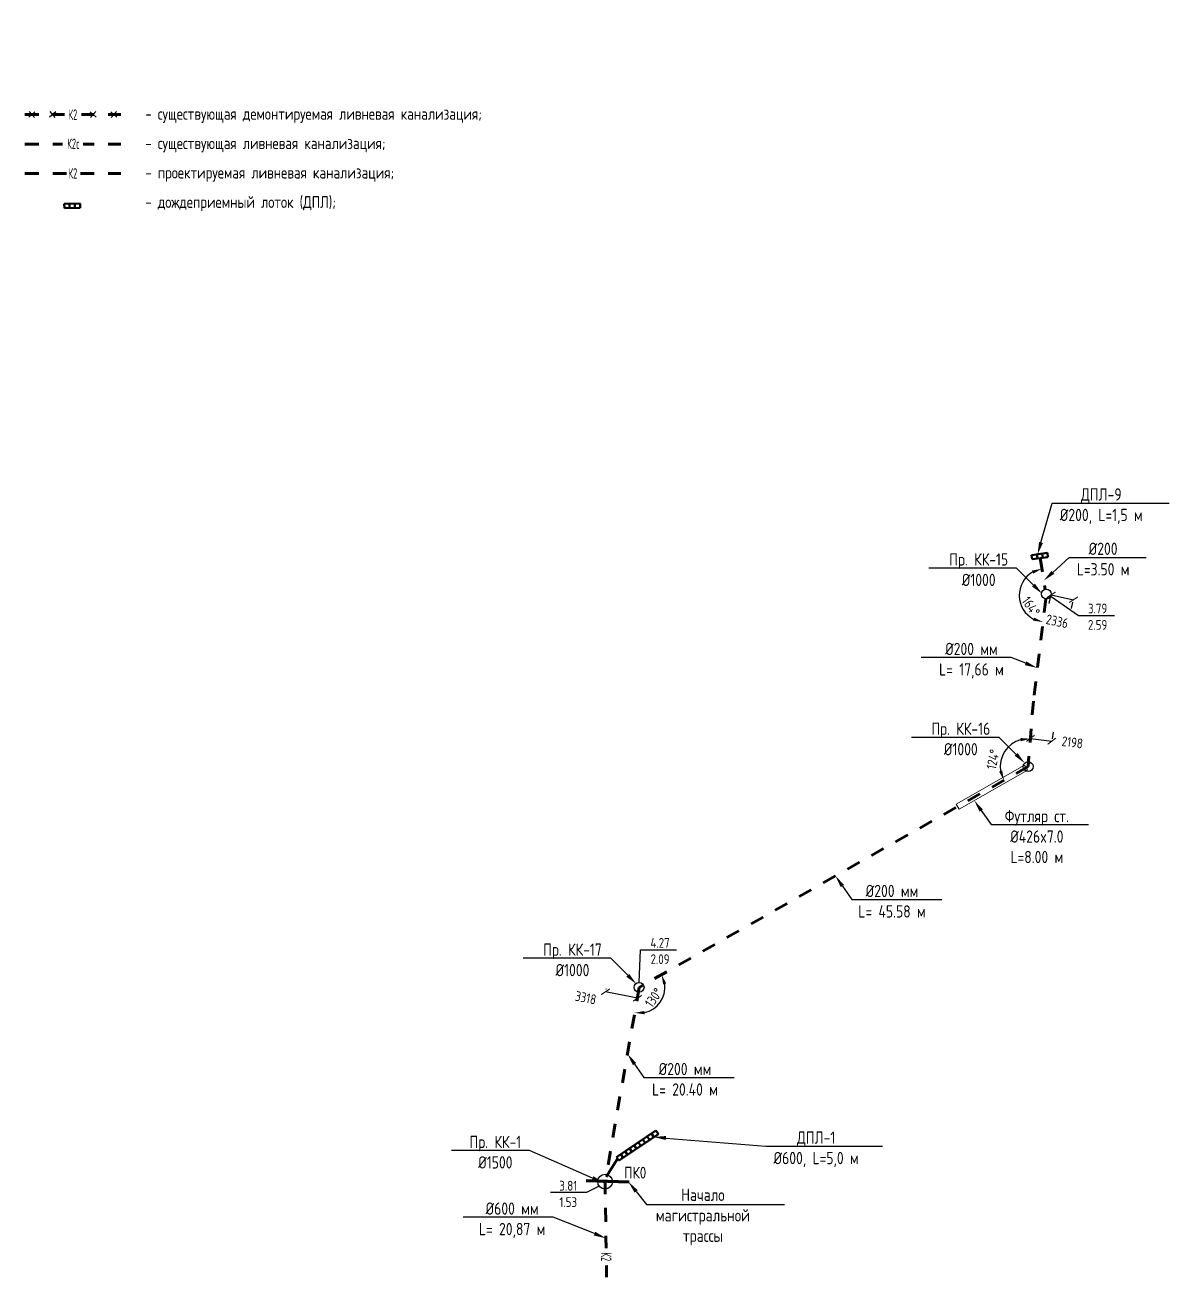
# Model space of a CAD drawing. Header units: millimetres. Extents: x 0 to 26031657, y 0 to 33466209.
# Drawn here: x 25859149 to 25975664, y 33339108 to 33466209 of the extents above; entities that cross this region are included whole.
import ezdxf
from ezdxf import colors
from ezdxf.entities.mleader import LeaderData, LeaderLine
from ezdxf.math import Vec2, Vec3

# ---------------------------------------------------------------- set-up
doc = ezdxf.new("R2010")
doc.units = ezdxf.units.MM
doc.set_wipeout_variables(frame=1)
doc.linetypes.add('Штриховая', pattern=[2822.222233, 1411.111116, -1411.111116])
for name, color, linetype, lineweight in [('Text blocks_Ном._пера__28', 7, 'Continuous', 13), ('ВК_Текст', 7, 'Continuous', 25), ('Колодца К2', 30, 'Continuous', 30), ('Лотки К2', 30, 'Continuous', 30), ('Пикеты', 1, 'Continuous', 60), ('Труба К2', 7, 'Continuous', 60)]:
    doc.layers.add(name, color=color, linetype=linetype, lineweight=lineweight)
doc.layers.add('Выноски', color=7, linetype='Continuous')
doc.styles.add('GOST 2.304', font='GOST_type.ttf')
doc.styles.add('GOST_100', font='cs_gost2304.shx', dxfattribs={"width": 0.7, "height": 300})
doc.styles.get("Standard").update_dxf_attribs({"font": 'arial.ttf'})
doc.dimstyles.new('ISO-25', dxfattribs={"dimtxt": 2.5, "dimasz": 2.5, "dimexe": 1.25, "dimexo": 0.625, "dimtad": 1, "dimtxsty": 'Standard', "dimcen": 2.5, "dimadec": 0, "dimazin": 0, "dimtfac": 1, "dimtmove": 0, "dimatfit": 3, "dimfxl": 1, "dimarcsym": 0})
doc.dimstyles.new('STANDARD$0', dxfattribs={"dimscale": 100, "dimtxt": 2.5, "dimasz": 1, "dimexe": 0.5, "dimexo": 2, "dimgap": 1, "dimtad": 1, "dimdec": 0, "dimzin": 0, "dimdsep": 46, "dimtxsty": 'Standard', "dimblk1": 'OBLIQUE', "dimblk2": 'OBLIQUE', "dimsah": 1, "dimcen": 2, "dimadec": 0, "dimazin": 0, "dimtfac": 1, "dimtdec": 4, "dimtofl": 0, "dimtmove": 2, "dimatfit": 3, "dimldrblk": 'OBLIQUE', "dimfxl": 1, "dimtolj": 1, "dimtzin": 0, "dimarcsym": 0})

# ---------------------------------------------------------------- blocks, each defined once
blk = doc.blocks.new('*U4')
at = {"color": 255}
blk.add_wipeout([(-200, 125), (200, 125), (200, -125), (-200, -125)], dxfattribs=at)
at = {"layer": 'ВК_Текст', "insert": (0, 0), "char_height": 250, "attachment_point": 5, "style": 'GOST_100'}
blk.add_mtext('К2', dxfattribs=at)
blk = doc.blocks.new('hdsgth')
at = {"color": 255}
blk.add_wipeout([(-1038, 533), (1038, 533), (1038, -533), (-1038, -533)], dxfattribs=at)
at = {"layer": 'ВК_Текст', "insert": (51, 25), "char_height": 1066.7, "attachment_point": 5, "rotation": 359.99126, "style": 'GOST_100'}
blk.add_mtext('К2c', dxfattribs=at)
blk = doc.blocks.new('_ArchTick')
at = {"color": 0, "linetype": 'ByBlock', "const_width": 0.15}
blk.add_lwpolyline([(-0.5, -0.5), (0.5, 0.5)], dxfattribs=at)
blk = doc.blocks.new('*D14')
at = {"color": 0, "lineweight": -2, "transparency": 16777216}
for p, q in [((25963459, 33407281), (25963598, 33407927)), ((25963651, 33408171), (25965935, 33407680)), ((25965743, 33406790), (25965882, 33407436))]:
    blk.add_line(p, q, dxfattribs=at)
at = {"color": 0, "lineweight": -2, "transparency": 16777216, "xscale": 750.0000000000001, "yscale": 750.0000000000001, "zscale": 750.0000000000001}
for p, rotation in [((25963651, 33408171), 167.8735623773053), ((25965935, 33407680), 347.8735623773052)]:
    blk.add_blockref('_ArchTick', p, dxfattribs=dict(at, rotation=rotation))
at = {"color": 0, "transparency": 16777216, "insert": (25964267, 33405479), "char_height": 1000, "attachment_point": 5, "rotation": 347.87356, "style": 'GOST 2.304'}
blk.add_mtext('\\A1;2336', dxfattribs=at)
blk = doc.blocks.new('_Oblique')
at = {"color": 0, "linetype": 'ByBlock', "lineweight": -2}
blk.add_line((-0.5, -0.5), (0.5, 0.5), dxfattribs=at)
blk = doc.blocks.new('*D15')
at = {"color": 0, "lineweight": -2, "transparency": 16777216}
for p, q in [((25961545, 33393558), (25963724, 33393272)), ((25961667, 33394491), (25961577, 33393806)), ((25963847, 33394205), (25963757, 33393520))]:
    blk.add_line(p, q, dxfattribs=at)
at = {"color": 0, "lineweight": -2, "transparency": 16777216, "xscale": 750.0000000000001, "yscale": 750.0000000000001, "zscale": 750.0000000000001}
for p, rotation in [((25961545, 33393558), 172.5132676109116), ((25963724, 33393272), 352.5132676109116)]:
    blk.add_blockref('_ArchTick', p, dxfattribs=dict(at, rotation=rotation))
at = {"color": 0, "transparency": 16777216, "insert": (25965817, 33393146), "char_height": 1000, "attachment_point": 5, "rotation": 352.51327, "style": 'GOST 2.304'}
blk.add_mtext('\\A1;2198', dxfattribs=at)
blk = doc.blocks.new('*D17')
at = {"color": 0, "lineweight": -2, "transparency": 16777216}
for p, q in [((25918334, 33368064), (25918319, 33367994)), ((25921521, 33367087), (25918270, 33367749)), ((25921585, 33367402), (25921571, 33367332))]:
    blk.add_line(p, q, dxfattribs=at)
at = {"color": 0, "lineweight": -2, "transparency": 16777216, "xscale": 750.0000000000001, "yscale": 750.0000000000001, "zscale": 750.0000000000001}
for p, rotation in [((25918270, 33367749), 168.4884245579586), ((25921521, 33367087), 348.4884245579586)]:
    blk.add_blockref('_ArchTick', p, dxfattribs=dict(at, rotation=rotation))
at = {"color": 0, "transparency": 16777216, "insert": (25916260, 33367139), "char_height": 1000, "attachment_point": 5, "rotation": 348.48842, "style": 'GOST 2.304'}
blk.add_mtext('\\A1;3318', dxfattribs=at)
blk = doc.blocks.new('_None')
blk = doc.blocks.new('*D23')
at = {"color": 0, "lineweight": -2, "transparency": 16777216}
blk.add_arc((25963153, 33408124), 2741, 120.36111, 242.08506, dxfattribs=at)
at = {"color": 0, "transparency": 16777216}
for points in [[(25961711, 33410645), (25961824, 33410332), (25962708, 33410828)], [(25961920, 33405861), (25961820, 33405543), (25962824, 33405403)]]:
    blk.add_solid(points, dxfattribs=at)
at = {"color": 0, "transparency": 16777216, "insert": (25961590, 33406997), "char_height": 1000, "attachment_point": 5, "rotation": 305.78707, "style": 'GOST 2.304'}
blk.add_mtext('164°', dxfattribs=at)
blk = doc.blocks.new('*D24')
at = {"color": 0, "lineweight": -2, "transparency": 16777216}
blk.add_arc((25961319, 33390688), 2843, 105.68769, 189.32344, dxfattribs=at)
at = {"color": 0, "transparency": 16777216}
for points in [[(25960534, 33393591), (25960566, 33393260), (25961545, 33393522)], [(25958670, 33390283), (25958356, 33390172), (25958846, 33389285)]]:
    blk.add_solid(points, dxfattribs=at)
at = {"color": 0, "transparency": 16777216, "insert": (25957737, 33391424), "char_height": 1000, "attachment_point": 5, "rotation": 78.3875, "style": 'GOST 2.304'}
blk.add_mtext('124°', dxfattribs=at)
blk = doc.blocks.new('*D25')
at = {"color": 0, "lineweight": -2, "transparency": 16777216}
blk.add_arc((25921696, 33368197), 2628, 281.99776, 7.6492, dxfattribs=at)
at = {"color": 0, "transparency": 16777216}
for points in [[(25924143, 33368494), (25924459, 33368600), (25923982, 33369494)], [(25922246, 33365459), (25922240, 33365792), (25921243, 33365608)]]:
    blk.add_solid(points, dxfattribs=at)
at = {"color": 0, "transparency": 16777216, "insert": (25923180, 33367151), "char_height": 1000, "attachment_point": 5, "rotation": 54.82348, "style": 'GOST 2.304'}
blk.add_mtext('130°', dxfattribs=at)

msp = doc.modelspace()

# ---------------------------------------------------------------- linework, layer by layer
for p, q in [((25860168.629, 33457345.417, 72631.988), (25859553.259, 33456811.398, -72639.161)), ((25860127.954, 33456770.722, 72631.988), (25859593.935, 33457386.092, -72639.161)), ((25862277.753, 33457345.417, 72643.822), (25861662.382, 33456811.398, -72627.327)), ((25862237.077, 33456770.722, 72643.822), (25861703.058, 33457386.092, -72627.327)), ((25865781.965, 33457345.417, 72643.822), (25866397.335, 33456811.398, -72627.327)), ((25865822.64, 33456770.722, 72643.822), (25866356.66, 33457386.092, -72627.327)), ((25867891.088, 33457345.417, 72631.988), (25868506.458, 33456811.398, -72639.161)), ((25867931.764, 33456770.722, 72631.988), (25868465.783, 33457386.092, -72639.161))]:
    msp.add_line(p, q)
at = {"color": 6, "lineweight": 20}
for p, q in [((25960948.646, 33390820.76), (25953991.386, 33386871.515)), ((25960948.646, 33390820.76), (25961242.704, 33390302.728)), ((25961242.704, 33390302.728), (25954285.444, 33386353.483)), ((25953991.386, 33386871.515), (25954285.444, 33386353.483))]:
    msp.add_line(p, q, dxfattribs=at)
at = {"layer": 'Колодца К2'}
for centre, radius in [((25963169.511, 33408258.663), 500), ((25961318.75, 33390688.371, 4000), 500), ((25921696.152, 33368196.852, 4000), 500), ((25918230.785, 33348410.891), 750)]:
    msp.add_circle(centre, radius, dxfattribs=at)
at = {"layer": 'Лотки К2', "lineweight": 50}
for p, q in [((25863154.94, 33447981.887, 195136.283), (25864770.74, 33448010.694, 116151.281)), ((25863154.94, 33447981.887, 195136.283), (25863162.666, 33447548.563, -26407.447)), ((25863693.54, 33447991.489, 168807.949), (25863701.266, 33447558.165, -52735.782)), ((25864232.14, 33448001.092, 142479.615), (25864239.866, 33447567.768, -79064.116)), ((25864770.74, 33448010.694, 116151.281), (25864778.466, 33447577.37, -105392.45)), ((25863162.666, 33447548.563, -26407.447), (25864778.466, 33447577.37, -105392.45)), ((25961672.139, 33412219.607, 195140.312), (25963272.877, 33412441.59, 116155.31)), ((25962739.298, 33412367.596, 142483.644), (25962798.829, 33411938.311, -79060.087)), ((25963272.877, 33412441.59, 116155.31), (25963332.409, 33412012.306, -105388.421)), ((25961672.139, 33412219.607, 195140.312), (25961731.67, 33411790.323, -26403.419)), ((25961731.67, 33411790.323, -26403.419), (25963332.409, 33412012.306, -105388.421)), ((25962205.719, 33412293.601, 168811.978), (25962265.25, 33411864.317, -52731.753)), ((25919387.559, 33350915.905, 195140.312), (25923412.598, 33353618.463, -41814.696)), ((25919629.149, 33350556.095, -26403.419), (25923654.188, 33353258.652, -263358.426)), ((25922070.918, 33352717.61, 37170.307), (25922312.508, 33352357.8, -184373.424)), ((25922518.145, 33353017.894, 10841.973), (25922759.735, 33352658.084, -210701.758)), ((25922965.371, 33353318.179, -15486.361), (25923206.961, 33352958.368, -237030.092)), ((25923412.598, 33353618.463, -41814.696), (25923654.188, 33353258.652, -263358.426)), ((25920282.012, 33351516.473, 142483.644), (25920523.602, 33351156.663, -79060.087)), ((25920729.239, 33351816.758, 116155.31), (25920970.829, 33351456.947, -105388.421)), ((25921176.465, 33352117.042, 89826.975), (25921418.055, 33351757.231, -131716.755)), ((25921623.692, 33352417.326, 63498.641), (25921865.282, 33352057.516, -158045.09)), ((25919387.559, 33350915.905, 195140.312), (25919629.149, 33350556.095, -26403.419)), ((25919834.786, 33351216.189, 168811.978), (25920076.376, 33350856.379, -52731.753))]:
    msp.add_line(p, q, dxfattribs=at)
at = {"layer": 'Пикеты', "color": 240, "lineweight": 70, "true_color": 0xed1f24}
msp.add_line((25916315.305, 33348531.713), (25920668.086, 33348395.321), dxfattribs=at)
at = {"layer": 'Труба К2', "linetype": 'Штриховая'}
for p, q in [((25859149.101, 33457078.442), (25868910.616, 33457078.442)), ((25859149.101, 33454083.56), (25868910.616, 33454083.56))]:
    msp.add_line(p, q, dxfattribs=at)
at = {"layer": 'Труба К2', "linetype": 'Штриховая', "ltscale": 20}
msp.add_line((25918328.784, 33348901.194), (25919508.354, 33350736, 84368.447), dxfattribs=at)
at = {"layer": 'Труба К2', "linetype": 'Штриховая'}
for points, elevation in [([(25962532.039, 33411901.314), (25963051.159, 33408744.454)], -65895.92), ([(25963109.512, 33407762.276), (25961851.757, 33397356.679), (25961318.75, 33390688.371), (25921696.152, 33368196.852), (25918317.043, 33348903.395)], 4000)]:
    msp.add_lwpolyline(points, dxfattribs=dict(at, elevation=elevation))
msp.add_lwpolyline([(25918228.527, 33348557.23), (25918402.967, 33337251.916), (25918862.464, 33327526.489), (25917882.474, 33319931.775), (25922657.786, 33294472.702), (25925609.948, 33278733.562), (25923978.596, 33278402.681), (25929957.437, 33233549.449), (25931650.808, 33222084.791)], dxfattribs=at)

# ---------------------------------------------------------------- block references
at = {"layer": 'ВК_Текст', "xscale": 4.266666666666672, "yscale": 4.266666666666672, "zscale": 4.266666666666672}
msp.add_blockref('*U4', (25864029.777, 33451088.679), dxfattribs=at)

# ---------------------------------------------------------------- texts
at = {"layer": 'Text blocks_Ном._пера__28', "style": 'GOST 2.304'}
for s, p in [('- существующая демонтируемая ливневая канализация;', (25871401.539, 33456560.898)), ('- существующая ливневая канализация;', (25871401.539, 33453566.016)), ('- проектируемая ливневая канализация;', (25871401.539, 33450571.134)), ('- дождеприемный лоток (ДПЛ);', (25871401.539, 33447576.252))]:
    msp.add_text(s, height=1200, dxfattribs=at).set_placement(p)
at = {"layer": 'Пикеты', "style": 'GOST 2.304'}
msp.add_text('ПК0', height=1200, dxfattribs=at).set_placement((25920164.362, 33348729.844))

# ---------------------------------------------------------------- dimensions: what is measured, and where the dimension line sits
for base, line1, line2, picture, middle in [((25960691.353, 33409328.391), ((25963109.512, 33407762.276, 4000), (25961851.757, 33397356.679, 4000)), ((25962532.039, 33411901.314, -65895.92), (25963051.159, 33408744.454, -65895.92)), '*D23', (25960929.929, 33406521.115)), ((25959615.103, 33392964.548), ((25961851.757, 33397356.679, 4000), (25961318.75, 33390688.371, 4000)), ((25961318.75, 33390688.371, 4000), (25921696.152, 33368196.852, 4000)), '*D24', (25958533.814, 33391260.67))]:
    dim = msp.add_angular_dim_2l(base=base, line1=line1, line2=line2, dimstyle='ISO-25', override={"dimscale": 500, "dimtxt": 2, "dimasz": 2, "dimtxsty": 'GOST 2.304'})
    dim.commit()
    dim.dimension.update_dxf_attribs({"geometry": picture, "text_midpoint": middle, "dimtype": 162})
dim = msp.add_aligned_dim(p1=(25963669.511, 33408258.663), p2=(25965953.48, 33407767.92), distance=-89.646, dimstyle='STANDARD$0', override={"dimscale": 500, "dimtxt": 2, "dimasz": 1.5, "dimtxsty": 'GOST 2.304', "dimblk1": 'ArchTick', "dimblk2": 'ArchTick'})
dim.commit()
dim.dimension.update_dxf_attribs({"geometry": '*D14', "text_midpoint": (25964267.039, 33405479.333)})
for base, p1, p2, angle, picture, middle in [((25963724.367, 33393271.902), (25961537.119, 33393499.95), (25963716.694, 33393213.517), 352.51326761, '*D15', (25965817.334, 33393145.51)), ((25918269.568, 33367749.464), (25921385.318, 33366422.103, 4000), (25918134.09, 33367084.256), 168.48842456, '*D17', (25916259.956, 33367138.885))]:
    dim = msp.add_linear_dim(base=base, p1=p1, p2=p2, angle=angle, dimstyle='STANDARD$0', override={"dimscale": 500, "dimtxt": 2, "dimasz": 1.5, "dimtxsty": 'GOST 2.304', "dimblk1": 'ArchTick', "dimblk2": 'ArchTick'})
    dim.commit()
    dim.dimension.update_dxf_attribs({"geometry": picture, "text_midpoint": middle, "dimtype": 161})
dim = msp.add_angular_dim_2l(base=(25923136.839, 33365998.401), line1=((25921696.152, 33368196.852, 4000), (25918317.043, 33348903.395, 4000)), line2=((25961318.75, 33390688.371, 4000), (25921696.152, 33368196.852, 4000)), dimstyle='ISO-25', override={"dimscale": 500, "dimtxt": 2, "dimasz": 2, "dimtxsty": 'GOST 2.304'})
dim.commit()
dim.dimension.update_dxf_attribs({"geometry": '*D25', "text_midpoint": (25923180.186, 33367150.892)})

# ---------------------------------------------------------------- leaders
at = {"layer": 'Выноски', "color": 0, "lineweight": -2}
ml = msp.add_multileader_mtext('Standard', dxfattribs=at)
ml.set_content('{\\C0;ДПЛ-9\\P%%C200, L=1,5 м}', color=5, style='GOST 2.304')
ml.set_leader_properties(lineweight=-3)
ml.build(insert=Vec2(0, 0))
ml.multileader.update_dxf_attribs({"text_left_attachment_type": 6, "text_right_attachment_type": 6, "dogleg_length": 1, "arrow_head_size": 1250, "scale": 500})
ctx = ml.context
ctx.base_point, ctx.scale, ctx.char_height, ctx.arrow_head_size, ctx.landing_gap_size, ctx.plane_origin = Vec3(25963868.402, 33417522.1, 4288), 500, 1250, 1250, 900, Vec3(25962920.77, 33396987.101, 4288)
ctx.left_attachment, ctx.right_attachment, ctx.text_align_type = 6, 6, 1
notes = []
notes.append((ctx, [(0, (1, 1, 0), (25963768.554, 33417522.1, 4288), (1, 0), 99.848, [(1, [(25962278.525, 33412294.316, 4288)], 0, [])])]))
ctx.mtext.insert, ctx.mtext.alignment, ctx.mtext.flow_direction = Vec3(25968761.433, 33419022.1, 4288), 2, 5
ml = msp.add_multileader_mtext('Standard', dxfattribs=at)
ml.set_content('{\\C0;Пр. КК-15\\P%%C1000}', color=5, style='GOST 2.304')
ml.set_leader_properties(lineweight=-3)
ml.build(insert=Vec2(0, 0))
ml.multileader.update_dxf_attribs({"text_left_attachment_type": 6, "text_right_attachment_type": 6, "dogleg_length": 1, "arrow_head_size": 1250, "scale": 500})
ctx = ml.context
ctx.base_point, ctx.scale, ctx.char_height, ctx.arrow_head_size, ctx.landing_gap_size, ctx.plane_origin = Vec3(25952532.784, 33410904.146, 4288), 500, 1250, 1250, 900, Vec3(25963388.615, 33392973.518, 4288)
ctx.left_attachment, ctx.right_attachment, ctx.text_align_type = 6, 6, 1
notes.append((ctx, [(1, (1, 1, 0), (25960123.303, 33410904.146, 4288), (-1, 0), 99.848, [(1, [(25962746.37, 33408280.733, 4288)], 0, [])])]))
ctx.mtext.insert, ctx.mtext.alignment, ctx.mtext.flow_direction = Vec3(25956278.12, 33412404.146, 4288), 2, 5
ml = msp.add_multileader_mtext('Standard', dxfattribs=at)
ml.set_content('{\\C0;%%C200\\PL=3.50 м}', color=5, style='GOST 2.304')
ml.set_leader_properties(lineweight=-3)
ml.build(insert=Vec2(0, 0))
ml.multileader.update_dxf_attribs({"text_left_attachment_type": 6, "text_right_attachment_type": 6, "dogleg_length": 1, "arrow_head_size": 1250, "scale": 500})
ctx = ml.context
ctx.base_point, ctx.scale, ctx.char_height, ctx.arrow_head_size, ctx.landing_gap_size, ctx.plane_origin = Vec3(25965608.363, 33411989.745, 4288), 500, 1250, 1250, 900, Vec3(25964279.937, 33391595.653, 4288)
ctx.left_attachment, ctx.right_attachment, ctx.text_align_type = 6, 6, 1
notes.append((ctx, [(0, (1, 1, 0), (25965508.515, 33411989.745, 4288), (1, 0), 99.848, [(1, [(25962906.402, 33409624.748, 4288)], 0, [])])]))
ctx.mtext.insert, ctx.mtext.alignment, ctx.mtext.flow_direction = Vec3(25968951.626, 33413489.745, 4288), 2, 5
ml = msp.add_multileader_mtext('Standard', dxfattribs=at)
ml.set_content('{\\C0;3.79\\P2.59}', color=5, style='GOST 2.304')
ml.set_leader_properties(lineweight=-3)
ml.set_arrow_properties(name='NONE')
ml.build(insert=Vec2(0, 0))
ml.multileader.update_dxf_attribs({"text_left_attachment_type": 6, "text_right_attachment_type": 6, "dogleg_length": 1, "arrow_head_size": 1250, "scale": 500})
ctx = ml.context
ctx.base_point, ctx.scale, ctx.char_height, ctx.arrow_head_size, ctx.landing_gap_size, ctx.plane_origin = Vec3(25966528.029, 33406081.502, 4000), 500, 1000, 1250, 900, Vec3(25963750.824, 33386660.413, 4000)
ctx.left_attachment, ctx.right_attachment, ctx.text_align_type = 6, 6, 1
notes.append((ctx, [(0, (1, 1, 0), (25966428.181, 33406081.502, 4000), (1, 0), 99.848, [(1, [(25963661.356, 33408015.852, 4000)], 0, [])])]))
ctx.mtext.insert, ctx.mtext.alignment, ctx.mtext.flow_direction = Vec3(25968393.004, 33407281.502, 4000), 2, 5
ml = msp.add_multileader_mtext('Standard', dxfattribs=at)
ml.set_content('{\\C0;%%C200 мм\\PL= 17,66 м}', color=5, style='GOST 2.304')
ml.set_leader_properties(lineweight=-3)
ml.build(insert=Vec2(0, 0))
ml.multileader.update_dxf_attribs({"text_left_attachment_type": 6, "text_right_attachment_type": 6, "dogleg_length": 1, "arrow_head_size": 1250, "scale": 500})
ctx = ml.context
ctx.base_point, ctx.scale, ctx.char_height, ctx.arrow_head_size, ctx.landing_gap_size, ctx.plane_origin = Vec3(25951586.393, 33401788.486), 500, 1250, 1250, 900, Vec3(25948632.942, 33381958.111)
ctx.left_attachment, ctx.right_attachment, ctx.text_align_type = 6, 6, 1
notes.append((ctx, [(1, (1, 1, 0), (25959595.962, 33401788.486), (-1, 0), 99.848, [(1, [(25962223.968, 33400736.277)], 0, [])])]))
ctx.mtext.insert, ctx.mtext.alignment, ctx.mtext.flow_direction = Vec3(25955541.253, 33403288.486), 2, 5
ml = msp.add_multileader_mtext('Standard', dxfattribs=at)
ml.set_content('{\\C0;Пр. КК-16\\P%%C1000}', color=5, style='GOST 2.304')
ml.set_leader_properties(lineweight=-3)
ml.build(insert=Vec2(0, 0))
ml.multileader.update_dxf_attribs({"text_left_attachment_type": 6, "text_right_attachment_type": 6, "dogleg_length": 1, "arrow_head_size": 1250, "scale": 500})
ctx = ml.context
ctx.base_point, ctx.scale, ctx.char_height, ctx.arrow_head_size, ctx.landing_gap_size, ctx.plane_origin = Vec3(25950667.879, 33393662.825, 4288), 500, 1250, 1250, 900, Vec3(25961613.059, 33375732.196, 4288)
ctx.left_attachment, ctx.right_attachment, ctx.text_align_type = 6, 6, 1
notes.append((ctx, [(1, (1, 1, 0), (25958347.748, 33393662.825, 4288), (-1, 0), 99.848, [(1, [(25960970.815, 33391039.412, 4288)], 0, [])])]))
ctx.mtext.insert, ctx.mtext.alignment, ctx.mtext.flow_direction = Vec3(25954457.89, 33395162.825, 4288), 2, 5
ml = msp.add_multileader_mtext('Standard', dxfattribs=at)
ml.set_content('{\\C0;Футляр ст.\\P%%C426x7.0\\PL=8.00 м}', color=5, style='GOST 2.304')
ml.set_leader_properties(lineweight=-3)
ml.build(insert=Vec2(0, 0))
ml.multileader.update_dxf_attribs({"text_left_attachment_type": 6, "text_right_attachment_type": 6, "dogleg_length": 1, "arrow_head_size": 1250, "scale": 500})
ctx = ml.context
ctx.base_point, ctx.scale, ctx.char_height, ctx.arrow_head_size, ctx.landing_gap_size, ctx.plane_origin = Vec3(25957650.755, 33384769.224), 500, 1250, 1250, 900, Vec3(25955796.999, 33365591.119)
ctx.left_attachment, ctx.right_attachment, ctx.text_align_type = 6, 6, 1
notes.append((ctx, [(0, (1, 1, 0), (25957550.907, 33384769.224), (1, 0), 99.848, [(1, [(25955825.873, 33387227.898)], 0, [])])]))
ctx.mtext.insert, ctx.mtext.alignment, ctx.mtext.flow_direction = Vec3(25962200.683, 33386269.224), 2, 5
ml = msp.add_multileader_mtext('Standard', dxfattribs=at)
ml.set_content('{\\C0;%%C200 мм\\PL= 45.58 м}', color=5, style='GOST 2.304')
ml.set_leader_properties(lineweight=-3)
ml.build(insert=Vec2(0, 0))
ml.multileader.update_dxf_attribs({"text_left_attachment_type": 6, "text_right_attachment_type": 6, "dogleg_length": 1, "arrow_head_size": 1250, "scale": 500})
ctx = ml.context
ctx.base_point, ctx.scale, ctx.char_height, ctx.arrow_head_size, ctx.landing_gap_size, ctx.plane_origin = Vec3(25943451.705, 33377141.432, 4000), 500, 1250, 1250, 900, Vec3(25940674.501, 33357720.343, 4000)
ctx.left_attachment, ctx.right_attachment, ctx.text_align_type = 6, 6, 1
notes.append((ctx, [(0, (1, 1, 0), (25943351.857, 33377141.432, 4000), (1, 0), 99.848, [(1, [(25941691.123, 33379546.872, 4000)], 0, [])])]))
ctx.mtext.insert, ctx.mtext.alignment, ctx.mtext.flow_direction = Vec3(25947451.24, 33378641.432, 4000), 2, 5
ml = msp.add_multileader_mtext('Standard', dxfattribs=at)
ml.set_content('{\\C0;4.27\\P2.09}', color=5, style='GOST 2.304')
ml.set_leader_properties(lineweight=-3)
ml.set_arrow_properties(name='NONE')
ml.build(insert=Vec2(0, 0))
ml.multileader.update_dxf_attribs({"text_left_attachment_type": 6, "text_right_attachment_type": 6, "dogleg_length": 1, "arrow_head_size": 1250, "scale": 500})
ctx = ml.context
ctx.base_point, ctx.scale, ctx.char_height, ctx.arrow_head_size, ctx.landing_gap_size, ctx.plane_origin = Vec3(25921926.523, 33372032.355, 4000), 500, 1000, 1250, 900, Vec3(25917468.379, 33352496.457, 4000)
ctx.left_attachment, ctx.right_attachment, ctx.text_align_type = 6, 6, 1
notes.append((ctx, [(0, (1, 1, 0), (25921826.676, 33372032.355, 4000), (1, 0), 99.848, [(1, [(25921696.152, 33368696.852, 4000)], 0, [])])]))
ctx.mtext.insert, ctx.mtext.alignment, ctx.mtext.flow_direction = Vec3(25923827.953, 33373232.355, 4000), 2, 5
ml = msp.add_multileader_mtext('Standard', dxfattribs=at)
ml.set_content('{\\C0;Пр. КК-17\\P%%C1000}', color=5, style='GOST 2.304')
ml.set_leader_properties(lineweight=-3)
ml.build(insert=Vec2(0, 0))
ml.multileader.update_dxf_attribs({"text_left_attachment_type": 6, "text_right_attachment_type": 6, "dogleg_length": 1, "arrow_head_size": 1250, "scale": 500})
ctx = ml.context
ctx.base_point, ctx.scale, ctx.char_height, ctx.arrow_head_size, ctx.landing_gap_size, ctx.plane_origin = Vec3(25911117.194, 33371167.492, 4288), 500, 1250, 1250, 900, Vec3(25922064.162, 33353236.864, 4288)
ctx.left_attachment, ctx.right_attachment, ctx.text_align_type = 6, 6, 1
notes.append((ctx, [(1, (1, 1, 0), (25918798.851, 33371167.492, 4288), (-1, 0), 99.848, [(1, [(25921421.917, 33368544.08, 4288)], 0, [])])]))
ctx.mtext.insert, ctx.mtext.alignment, ctx.mtext.flow_direction = Vec3(25914908.099, 33372667.492, 4288), 2, 5
ml = msp.add_multileader_mtext('Standard', dxfattribs=at)
ml.set_content('{\\C0;%%C200 мм\\PL= 20.40 м}', color=5, style='GOST 2.304')
ml.set_leader_properties(lineweight=-3)
ml.build(insert=Vec2(0, 0))
ml.multileader.update_dxf_attribs({"text_left_attachment_type": 6, "text_right_attachment_type": 6, "dogleg_length": 1, "arrow_head_size": 1250, "scale": 500})
ctx = ml.context
ctx.base_point, ctx.scale, ctx.char_height, ctx.arrow_head_size, ctx.landing_gap_size, ctx.plane_origin = Vec3(25922279.306, 33359009.213, 4000), 500, 1250, 1250, 900, Vec3(25919502.102, 33339588.124, 4000)
ctx.left_attachment, ctx.right_attachment, ctx.text_align_type = 6, 6, 1
notes.append((ctx, [(0, (1, 1, 0), (25922179.458, 33359009.213, 4000), (1, 0), 99.848, [(1, [(25920518.724, 33361414.653, 4000)], 0, [])])]))
ctx.mtext.insert, ctx.mtext.alignment, ctx.mtext.flow_direction = Vec3(25926368.191, 33360509.213, 4000), 2, 5
ml = msp.add_multileader_mtext('Standard', dxfattribs=at)
ml.set_content('{\\C0;Пр. КК-1\\P%%C1500}', color=5, style='GOST 2.304')
ml.set_leader_properties(lineweight=-3)
ml.build(insert=Vec2(0, 0))
ml.multileader.update_dxf_attribs({"text_left_attachment_type": 6, "text_right_attachment_type": 6, "dogleg_length": 1, "arrow_head_size": 1250, "scale": 500})
ctx = ml.context
ctx.base_point, ctx.scale, ctx.char_height, ctx.arrow_head_size, ctx.landing_gap_size, ctx.plane_origin = Vec3(25903665.431, 33351584.878, 4288), 500, 1250, 1250, 900, Vec3(25918749.249, 33332975.746, 4288)
ctx.left_attachment, ctx.right_attachment, ctx.text_align_type = 6, 6, 1
notes.append((ctx, [(1, (1, 1, 0), (25910541.154, 33351584.878, 4288), (-1, 0), 99.848, [(1, [(25918107.004, 33348282.962, 4288)], 0, [])])]))
ctx.mtext.insert, ctx.mtext.alignment, ctx.mtext.flow_direction = Vec3(25907053.369, 33353084.878, 4288), 2, 5
ml = msp.add_multileader_mtext('Standard', dxfattribs=at)
ml.set_content('{\\C0;ДПЛ-1\\P%%C600, L=5,0 м}', color=5, style='GOST 2.304')
ml.set_leader_properties(lineweight=-3)
ml.build(insert=Vec2(0, 0))
ml.multileader.update_dxf_attribs({"text_left_attachment_type": 6, "text_right_attachment_type": 6, "dogleg_length": 1, "arrow_head_size": 1250, "scale": 500})
ctx = ml.context
ctx.base_point, ctx.scale, ctx.char_height, ctx.arrow_head_size, ctx.landing_gap_size, ctx.plane_origin = Vec3(25934694.532, 33352025.246, 142483.644), 500, 1250, 1250, 900, Vec3(25908662.452, 33336429.33, 142483.644)
ctx.left_attachment, ctx.right_attachment, ctx.text_align_type = 6, 6, 1
notes.append((ctx, [(0, (1, 1, 0), (25934594.685, 33352025.246, 142483.644), (1, 0), 99.848, [(1, [(25923172.996, 33352961.095, 142483.644)], 0, [])])]))
ctx.mtext.insert, ctx.mtext.alignment, ctx.mtext.flow_direction = Vec3(25939721.588, 33353525.246, 142483.644), 2, 5
ml = msp.add_multileader_mtext('Standard', dxfattribs=at)
ml.set_content('{\\C0;3.81\\P1.53}', color=5, style='GOST 2.304')
ml.set_leader_properties(lineweight=-3)
ml.set_arrow_properties(name='NONE')
ml.build(insert=Vec2(0, 0))
ml.multileader.update_dxf_attribs({"text_left_attachment_type": 6, "text_right_attachment_type": 6, "dogleg_length": 1, "arrow_head_size": 1250, "scale": 500})
ctx = ml.context
ctx.base_point, ctx.scale, ctx.char_height, ctx.arrow_head_size, ctx.landing_gap_size, ctx.plane_origin = Vec3(25912720.626, 33347298.177, 4000), 500, 1000, 1250, 900, Vec3(25907975.133, 33327762.28, 4000)
ctx.left_attachment, ctx.right_attachment, ctx.text_align_type = 6, 6, 1
notes.append((ctx, [(1, (1, 1, 0), (25916335.984, 33347298.177, 4000), (-1, 0), 99.848, [(1, [(25917627.31, 33347965.563, 4000)], 0, [])])]))
ctx.mtext.insert, ctx.mtext.alignment, ctx.mtext.flow_direction = Vec3(25914478.381, 33348498.177, 4000), 2, 5
ml = msp.add_multileader_mtext('Standard', dxfattribs=at)
ml.set_content('{\\C0;Начало\\Pмагистральной\\Pтрассы}', color=5, style='GOST 2.304')
ml.set_leader_properties(lineweight=-3)
ml.build(insert=Vec2(0, 0))
ml.multileader.update_dxf_attribs({"text_left_attachment_type": 6, "text_right_attachment_type": 6, "dogleg_length": 1, "arrow_head_size": 1250, "scale": 500})
ctx = ml.context
ctx.base_point, ctx.scale, ctx.char_height, ctx.arrow_head_size, ctx.landing_gap_size, ctx.plane_origin = Vec3(25922557.501, 33346089.637, 4288), 500, 1250, 1250, 900, Vec3(25938648.958, 33328834.177, 4288)
ctx.left_attachment, ctx.right_attachment, ctx.text_align_type = 6, 6, 1
notes.append((ctx, [(0, (1, 1, 0), (25922457.653, 33346089.637, 4288), (1, 0), 99.848, [(1, [(25920608.851, 33348397.177, 4288)], 0, [])])]))
ctx.mtext.insert, ctx.mtext.alignment, ctx.mtext.flow_direction = Vec3(25928193.027, 33347697.035, 4288), 2, 5
for ctx, leaders in notes:
    for number, flags, end, landing, length, lines in leaders:
        leader = LeaderData()
        leader.index, (leader.has_last_leader_line, leader.has_dogleg_vector, leader.attachment_direction) = number, flags
        leader.last_leader_point, leader.dogleg_vector, leader.dogleg_length = Vec3(end), Vec3(landing), length
        for number, points, colour, breaks in lines:
            line = LeaderLine()
            line.index, line.vertices, line.color, line.breaks = number, Vec3.list(points), colors.encode_raw_color(colour), breaks
            leader.lines.append(line)
        ctx.leaders.append(leader)

# ---------------------------------------------------------------- next in the draw order: linework, layer by layer
at = {"layer": 'Труба К2', "linetype": 'Штриховая'}
msp.add_line((25859149.101, 33451088.679), (25868910.616, 33451088.679), dxfattribs=at)

# ---------------------------------------------------------------- next in the draw order: block references
msp.add_blockref('hdsgth', (25864029.859, 33454083.719))
at = {"layer": 'ВК_Текст', "xscale": 4.266666666666672, "yscale": 4.266666666666672, "zscale": 4.266666666666672}
msp.add_blockref('*U4', (25864029.859, 33457078.442), dxfattribs=at)
at = {"layer": 'ВК_Текст', "xscale": 4.266666666666672, "yscale": 4.266666666666672, "zscale": 4.266666666666672, "rotation": 270.8663828982721}
msp.add_blockref('*U4', (25918348.728, 33340761.839), dxfattribs=at)

# ---------------------------------------------------------------- next in the draw order: leaders
at = {"layer": 'Выноски', "color": 0, "lineweight": -2}
ml = msp.add_multileader_mtext('Standard', dxfattribs=at)
ml.set_content('{\\C0;%%C600 мм\\PL= 20,87 м}', color=5, style='GOST 2.304')
ml.set_leader_properties(lineweight=-3)
ml.build(insert=Vec2(0, 0))
ml.multileader.update_dxf_attribs({"text_left_attachment_type": 6, "text_right_attachment_type": 6, "dogleg_length": 1, "arrow_head_size": 1250, "scale": 500})
ctx = ml.context
ctx.base_point, ctx.scale, ctx.char_height, ctx.arrow_head_size, ctx.landing_gap_size, ctx.plane_origin = Vec3(25904673.003, 33344795.962), 500, 1250, 1250, 900, Vec3(25904728.557, 33323877.801)
ctx.left_attachment, ctx.right_attachment, ctx.text_align_type = 6, 6, 1
notes = []
notes.append((ctx, [(1, (1, 1, 0), (25912950.621, 33344795.962), (-1, 0), 99.848, [(1, [(25918319.583, 33342655.968)], 0, [])])]))
ctx.mtext.insert, ctx.mtext.alignment, ctx.mtext.flow_direction = Vec3(25908761.888, 33346295.962), 2, 5
for ctx, leaders in notes:
    for number, flags, end, landing, length, lines in leaders:
        leader = LeaderData()
        leader.index, (leader.has_last_leader_line, leader.has_dogleg_vector, leader.attachment_direction) = number, flags
        leader.last_leader_point, leader.dogleg_vector, leader.dogleg_length = Vec3(end), Vec3(landing), length
        for number, points, colour, breaks in lines:
            line = LeaderLine()
            line.index, line.vertices, line.color, line.breaks = number, Vec3.list(points), colors.encode_raw_color(colour), breaks
            leader.lines.append(line)
        ctx.leaders.append(leader)

doc.saveas('drawing.dxf')
